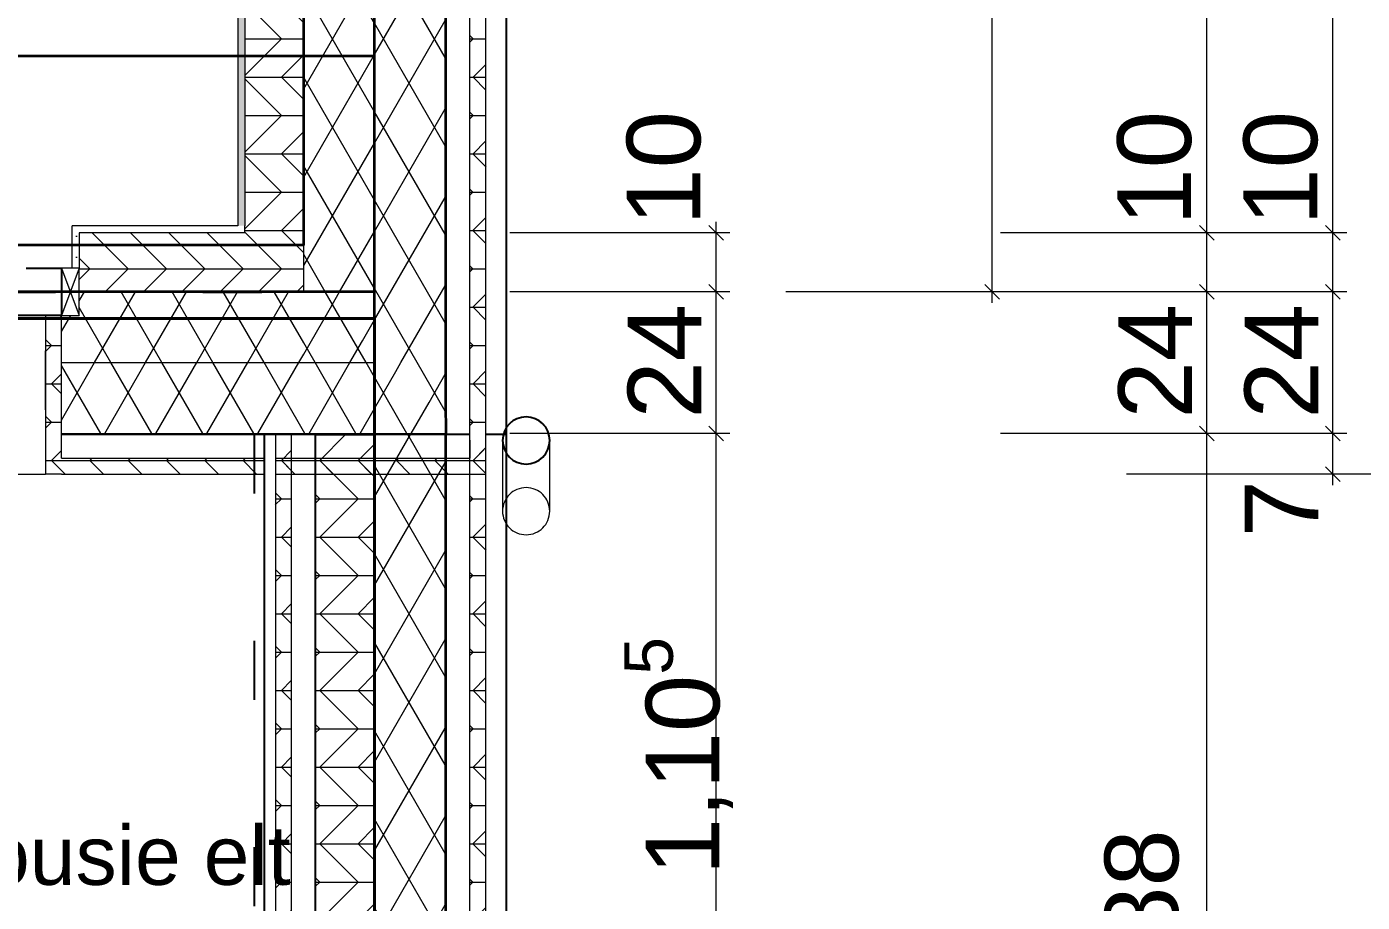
# Model space of a CAD drawing. Extents: x 0 to 42, y 0 to 29.7.
# Drawn here: x 25.57 to 27.835, y 7.438 to 8.923 of the extents above; entities that cross this region are included whole.
import ezdxf
from ezdxf.xclip import XClip

# ---------------------------------------------------------------- set-up
doc = ezdxf.new("R2010")
doc.units = 0
doc.header["$MEASUREMENT"] = 0
doc.header["$XCLIPFRAME"] = 0
for name, pattern in [('Achse', [115, 0, -40, 75, 0]), ('Punktlinie_ eng', [0.0125, 0, -0.0125]), ('Strichlinie_ eng', [0.115, 0.075, -0.04]), ('Wipeout_Contour', [50, 0, -50])]:
    doc.linetypes.add(name, pattern=pattern)
for name, color, linetype in [('331 - Tragende Außenwände.Statisch erforderlich', 7, 'Continuous'), ('339 - Rohbau_ sonstiges.Attika massiv_ Lichtschächte', 7, 'Continuous'), ('351 - Deckenkonstruktionen.Decken', 7, 'Continuous'), ('352 - Deckenbeläge.Fußbodenaufbauten', 7, 'Continuous'), ('361 - Dachkonstruktionen.Unterdach', 7, 'Continuous'), ('363 - Dachbeläge.Oberdach_ Balkonbeläge_ Beläge Dachterrasse_ Gründach', 7, 'Continuous'), ('369 - Dächer_ sonstiges.Laufbohlen_ Geländer_ Gitter_ Oberlichter_ Fallrohre_ Regenrinnen_ Dachfenster', 7, 'Continuous'), ('5_00 - WP Ausbau - Bemaßung', 7, 'Continuous')]:
    doc.layers.add(name, color=color, linetype=linetype)
doc.styles.add('ERSTELLTER_STIL_1', font='arial.ttf')
pattern_1 = [(60, (26.131676, 15.72738), (-0.0649519, 0.0375), []), (120, (26.131676, 15.72738), (0.0649519, 0.0375), [])]
pattern_2 = [(45, (26.131676, 15.72738), (-0.01767767, 0.01767767), [0, -0.025])]
pattern_3 = [(0, (26.131676, 15.72738), (0, 0.065), []), (45, (26.13168, 15.72738), (-0.13, 0.13), [0.091924, -0.091924]), (45, (26.19668, 15.72738), (-0.13, 0.13), [0.091924, -0.091924]), (45, (26.26168, 15.72738), (-0.13, 0.13), [0.091924, -0.091924]), (45, (26.32668, 15.72738), (-0.13, 0.13), [0.091924, -0.091924]), (315, (26.13168, 15.72738), (0.13, 0.13), [0.091924, -0.091924]), (315, (26.19668, 15.72738), (0.13, 0.13), [0.091924, -0.091924]), (315, (26.26168, 15.72738), (0.13, 0.13), [0.091924, -0.091924]), (315, (26.32668, 15.72738), (0.13, 0.13), [0.091924, -0.091924])]

# ---------------------------------------------------------------- blocks, each defined once
blk = doc.blocks.new('Zeichnung_1_1', base_point=(26.1317, 15.7274))
at = {"layer": '331 - Tragende Außenwände.Statisch erforderlich', "linetype": 'Continuous', "lineweight": 18, "true_color": 0x05000d}
h = blk.add_hatch(dxfattribs=at)
h.set_pattern_fill('Dämmung__weich_0001', color=178, style=0, pattern_type=2)
h.set_pattern_definition(pattern_1)
h.paths.add_polyline_path([(26.0797, 11.3046), (26.0397, 11.3046), (26.0397, 8.4821), (26.049, 8.4735), (26.1597, 8.4735), (26.1597, 11.3346), (26.0797, 11.3346)])
h = blk.add_hatch(dxfattribs=at)
h.set_pattern_fill('Dämmung__weich_0001', color=178, style=0, pattern_type=2)
h.set_pattern_definition(pattern_1)
h.paths.add_polyline_path([(26.1597, 8.3714), (26.1791, 8.3535), (26.2797, 8.3535), (26.2797, 11.3346), (26.1597, 11.3346)])
at = {"layer": '331 - Tragende Außenwände.Statisch erforderlich', "linetype": 'Continuous', "lineweight": 18, "true_color": 0x0099e6}
for points in [[(26.2817, 11.3346), (26.2797, 11.3346), (26.2797, 8.2606), (26.2817, 8.2588)], [(26.2817, 8.2588), (26.2797, 8.2606), (26.2797, 8.2335), (26.2817, 8.2335)], [(26.2797, 8.2335), (25.6287, 8.2335), (25.6287, 8.2315), (26.2797, 8.2315)], [(26.2817, 8.2335), (26.2797, 8.2335), (26.2797, 8.2315), (26.2817, 8.2315)]]:
    blk.add_hatch(color=142, dxfattribs=at).paths.add_polyline_path(points)
at = {"layer": '331 - Tragende Außenwände.Statisch erforderlich', "linetype": 'Continuous', "lineweight": 18, "true_color": 0x9f9f9f}
h = blk.add_hatch(dxfattribs=at)
h.set_pattern_fill('Gips_0001', color=253, style=0, pattern_type=2)
h.set_pattern_definition(pattern_2)
h.paths.add_polyline_path([(25.9277, 8.5855), (25.9397, 8.5855), (25.9397, 11.3046), (25.9277, 11.3046)])
at = {"layer": '331 - Tragende Außenwände.Statisch erforderlich', "linetype": 'Continuous', "lineweight": 18, "true_color": 0x05000d}
h = blk.add_hatch(dxfattribs=at)
h.set_pattern_fill('Holz__Sperrholz_2__0001', color=178, style=0, pattern_type=2)
h.set_pattern_definition(pattern_3)
h.paths.add_polyline_path([(25.9397, 11.3046), (25.9397, 8.5744), (25.9407, 8.5735), (26.0397, 8.5735), (26.0397, 11.3046), (25.9997, 11.3046)])
at = {"layer": '331 - Tragende Außenwände.Statisch erforderlich', "linetype": 'Continuous', "lineweight": 18, "true_color": 0x9f9f9f}
h = blk.add_hatch(dxfattribs=at)
h.set_pattern_fill('Gips_0001', color=253, style=0, pattern_type=2)
h.set_pattern_definition(pattern_2)
h.paths.add_polyline_path([(25.6467, 8.5855), (25.6467, 8.5135), (25.6587, 8.5135), (25.6587, 8.5735), (25.6587, 8.5855)])
h = blk.add_hatch(dxfattribs=at)
h.set_pattern_fill('Gips_0001', color=253, style=0, pattern_type=2)
h.set_pattern_definition(pattern_2)
h.paths.add_polyline_path([(25.6587, 8.5855), (25.6587, 8.5735), (25.9277, 8.5735), (25.9277, 8.5855)])
at = {"layer": '331 - Tragende Außenwände.Statisch erforderlich', "linetype": 'Continuous', "lineweight": 18, "true_color": 0x05000d}
h = blk.add_hatch(dxfattribs=at)
h.set_pattern_fill('Holz__Sperrholz_2__0001', color=178, style=0, pattern_type=2)
h.set_pattern_definition(pattern_3)
h.paths.add_polyline_path([(25.6587, 8.5135), (25.6587, 8.4735), (25.9397, 8.4735), (25.9397, 8.5735), (25.6587, 8.5735)])
at = {"layer": '331 - Tragende Außenwände.Statisch erforderlich', "linetype": 'Continuous', "lineweight": 18, "true_color": 0x9f9f9f}
h = blk.add_hatch(dxfattribs=at)
h.set_pattern_fill('Gips_0001', color=253, style=0, pattern_type=2)
h.set_pattern_definition(pattern_2)
h.paths.add_polyline_path([(25.9277, 8.5855), (25.9397, 8.5744), (25.9397, 8.5855)])
h = blk.add_hatch(dxfattribs=at)
h.set_pattern_fill('Gips_0001', color=253, style=0, pattern_type=2)
h.set_pattern_definition(pattern_2)
h.paths.add_polyline_path([(25.9277, 8.5735), (25.9397, 8.5735), (25.9397, 8.5744), (25.9277, 8.5855)])
at = {"layer": '331 - Tragende Außenwände.Statisch erforderlich', "linetype": 'Continuous', "lineweight": 18, "true_color": 0x05000d}
h = blk.add_hatch(dxfattribs=at)
h.set_pattern_fill('Holz__Sperrholz_2__0001', color=178, style=0, pattern_type=2)
h.set_pattern_definition(pattern_3)
h.paths.add_polyline_path([(25.9397, 8.5735), (25.9407, 8.5735), (25.9397, 8.5744)])
h = blk.add_hatch(dxfattribs=at)
h.set_pattern_fill('Holz__Sperrholz_2__0001', color=178, style=0, pattern_type=2)
h.set_pattern_definition(pattern_3)
h.paths.add_polyline_path([(26.0397, 8.4821), (25.9407, 8.5735), (25.9397, 8.5735), (25.9397, 8.4735), (26.0397, 8.4735)])
h = blk.add_hatch(dxfattribs=at)
h.set_pattern_fill('Holz__Sperrholz_2__0001', color=178, style=0, pattern_type=2)
h.set_pattern_definition(pattern_3)
h.paths.add_polyline_path([(25.9407, 8.5735), (26.0397, 8.4821), (26.0397, 8.5735)])
h = blk.add_hatch(dxfattribs=at)
h.set_pattern_fill('Dämmung__weich_0001', color=178, style=0, pattern_type=2)
h.set_pattern_definition(pattern_1)
h.paths.add_polyline_path([(25.6587, 8.4335), (25.6287, 8.4335), (25.6287, 8.3535), (26.0397, 8.3535), (26.0397, 8.4735), (25.6587, 8.4735)])
h = blk.add_hatch(dxfattribs=at)
h.set_pattern_fill('Dämmung__weich_0001', color=178, style=0, pattern_type=2)
h.set_pattern_definition(pattern_1)
h.paths.add_polyline_path([(26.0397, 8.4735), (26.049, 8.4735), (26.0397, 8.4821)])
h = blk.add_hatch(dxfattribs=at)
h.set_pattern_fill('Dämmung__weich_0001', color=178, style=0, pattern_type=2)
h.set_pattern_definition(pattern_1)
h.paths.add_polyline_path([(26.1597, 8.3714), (26.049, 8.4735), (26.0397, 8.4735), (26.0397, 8.3535), (26.1597, 8.3535)])
h = blk.add_hatch(dxfattribs=at)
h.set_pattern_fill('Dämmung__weich_0001', color=178, style=0, pattern_type=2)
h.set_pattern_definition(pattern_1)
h.paths.add_polyline_path([(26.049, 8.4735), (26.1597, 8.3714), (26.1597, 8.4735)])
at = {"layer": '331 - Tragende Außenwände.Statisch erforderlich', "linetype": 'Continuous', "lineweight": 18, "true_color": 0x7e5900}
h = blk.add_hatch(dxfattribs=at)
h.set_pattern_fill('Holz__Sperrholz_2__0001', color=46, style=0, pattern_type=2)
h.set_pattern_definition(pattern_3)
h.paths.add_polyline_path([(25.6287, 8.1645), (25.6287, 8.1915), (25.6287, 8.4335), (25.6017, 8.4335), (25.6017, 8.1645)])
at = {"layer": '331 - Tragende Außenwände.Statisch erforderlich', "linetype": 'Continuous', "lineweight": 18, "true_color": 0x05000d}
h = blk.add_hatch(dxfattribs=at)
h.set_pattern_fill('Dämmung__weich_0001', color=178, style=0, pattern_type=2)
h.set_pattern_definition(pattern_1)
h.paths.add_polyline_path([(26.1597, 8.3535), (26.1791, 8.3535), (26.1597, 8.3714)])
h = blk.add_hatch(dxfattribs=at)
h.set_pattern_fill('Dämmung__weich_0001', color=178, style=0, pattern_type=2)
h.set_pattern_definition(pattern_1)
h.paths.add_polyline_path([(26.1597, 8.3535), (25.6287, 8.3535), (25.6287, 8.2335), (26.1597, 8.2335)])
h = blk.add_hatch(dxfattribs=at)
h.set_pattern_fill('Dämmung__weich_0001', color=178, style=0, pattern_type=2)
h.set_pattern_definition(pattern_1)
h.paths.add_polyline_path([(26.2797, 8.2606), (26.1791, 8.3535), (26.1597, 8.3535), (26.1597, 8.2335), (26.2797, 8.2335)])
h = blk.add_hatch(dxfattribs=at)
h.set_pattern_fill('Dämmung__weich_0001', color=178, style=0, pattern_type=2)
h.set_pattern_definition(pattern_1)
h.paths.add_polyline_path([(26.1791, 8.3535), (26.2797, 8.2606), (26.2797, 8.3535)])
at = {"layer": '331 - Tragende Außenwände.Statisch erforderlich', "linetype": 'Continuous', "lineweight": 18, "true_color": 0x7e5900}
h = blk.add_hatch(dxfattribs=at)
h.set_pattern_fill('Holz__Sperrholz_2__0001', color=46, style=0, pattern_type=2)
h.set_pattern_definition(pattern_3)
h.paths.add_polyline_path([(25.6287, 8.1915), (25.6287, 8.1645), (26.3217, 8.1645), (26.3217, 8.1915)])
h = blk.add_hatch(dxfattribs=at)
h.set_pattern_fill('Holz__Sperrholz_2__0001', color=46, style=0, pattern_type=2)
h.set_pattern_definition(pattern_3)
h.paths.add_polyline_path([(26.3487, 8.1915), (26.3217, 8.1915), (26.3217, 8.1645), (26.3487, 8.1645)])
at = {"layer": '339 - Rohbau_ sonstiges.Attika massiv_ Lichtschächte', "linetype": 'Continuous', "lineweight": 18, "true_color": 0xa80000}
blk.add_hatch(color=14, dxfattribs=at).paths.add_polyline_path([(26.0585, 8.2315), (26.0585, 7.1947), (26.0597, 7.1947), (26.0597, 8.2315)])
at = {"layer": '339 - Rohbau_ sonstiges.Attika massiv_ Lichtschächte', "linetype": 'Continuous', "lineweight": 18, "true_color": 0x05000d}
h = blk.add_hatch(dxfattribs=at)
h.set_pattern_fill('Holz__Sperrholz_2__0001', color=178, style=0, pattern_type=2)
h.set_pattern_definition(pattern_3)
h.paths.add_polyline_path([(26.1597, 7.1947), (26.1597, 8.2315), (26.0597, 8.2315), (26.0597, 7.1947)])
h = blk.add_hatch(dxfattribs=at)
h.set_pattern_fill('Dämmung__weich_0001', color=178, style=0, pattern_type=2)
h.set_pattern_definition(pattern_1)
h.paths.add_polyline_path([(26.2797, 7.1947), (26.2797, 8.2315), (26.1597, 8.2315), (26.1597, 7.1947)])
at = {"layer": '339 - Rohbau_ sonstiges.Attika massiv_ Lichtschächte', "linetype": 'Continuous', "lineweight": 18, "true_color": 0x0099e6}
blk.add_hatch(color=142, dxfattribs=at).paths.add_polyline_path([(26.2817, 7.1947), (26.2817, 8.2315), (26.2797, 8.2315), (26.2797, 7.1947)])
at = {"layer": '331 - Tragende Außenwände.Statisch erforderlich', "color": 178, "linetype": 'Continuous', "lineweight": 18, "ltscale": 20, "true_color": 0x05000d}
for p, q in [((26.1597, 8.4735), (26.1597, 11.3346)), ((26.2797, 8.3535), (26.2797, 11.3346)), ((26.2817, 8.2588), (26.2817, 11.3346)), ((26.3217, 8.2315), (26.3217, 11.3346)), ((25.9397, 11.3046), (25.9397, 8.5855)), ((26.0397, 8.5735), (26.0397, 11.3046)), ((25.6467, 8.5135), (25.6467, 8.5855)), ((25.6587, 8.5855), (25.6467, 8.5855)), ((25.6587, 8.5855), (25.6467, 8.5855)), ((25.6467, 8.5135), (25.6467, 8.5855)), ((25.9397, 8.5735), (25.6587, 8.5735)), ((25.6587, 8.5735), (25.6587, 8.5135)), ((25.9397, 8.5744), (25.9397, 8.5855)), ((25.9397, 8.5744), (25.9397, 8.5855)), ((25.9397, 8.5735), (25.9397, 8.5744)), ((25.9397, 8.5735), (25.9397, 8.5744)), ((26.0397, 8.4821), (26.0397, 8.5735)), ((26.0397, 8.4821), (26.0397, 8.5735)), ((25.6287, 8.5135), (25.6587, 8.4335)), ((25.6587, 8.5135), (25.6287, 8.4335)), ((25.6587, 8.4735), (25.9397, 8.4735)), ((25.9397, 8.4735), (26.0397, 8.4735)), ((26.0397, 8.4735), (26.0397, 8.4821)), ((26.0397, 8.4735), (26.0397, 8.4821)), ((26.1597, 8.3714), (26.1597, 8.4735)), ((25.6017, 8.4335), (25.6017, 8.1645)), ((25.6017, 8.4335), (25.6017, 8.1645)), ((25.6287, 8.1915), (25.6287, 8.4335)), ((26.1597, 8.3714), (26.1597, 8.3535)), ((26.1597, 8.3714), (26.1597, 8.3535)), ((25.6287, 8.3535), (26.0397, 8.3535)), ((26.0397, 8.3535), (26.1597, 8.3535)), ((26.2797, 8.2606), (26.2797, 8.3535)), ((26.2797, 8.2606), (26.2797, 8.3535)), ((26.2797, 8.2606), (26.2797, 8.2335)), ((26.2797, 8.2606), (26.2797, 8.2335)), ((26.2817, 8.2588), (26.2817, 8.2335)), ((25.6287, 8.2335), (26.1597, 8.2335)), ((25.6287, 8.2315), (26.2797, 8.2315)), ((26.1597, 8.2335), (26.2797, 8.2335)), ((26.2797, 8.2315), (26.2817, 8.2315)), ((26.2817, 8.2335), (26.2817, 8.2315)), ((26.2817, 8.2335), (26.2817, 8.2315)), ((26.3217, 8.2219), (26.3217, 8.2315)), ((26.3217, 8.2219), (26.3217, 8.2315)), ((26.3217, 8.2219), (26.3217, 8.1915)), ((26.3217, 8.2219), (26.3217, 8.1915)), ((25.6287, 8.1915), (26.2817, 8.1915)), ((26.2817, 8.1915), (26.3217, 8.1915)), ((26.3487, 8.1915), (26.3487, 8.1645)), ((24.5807, 8.1645), (25.6017, 8.1645)), ((25.6287, 8.1645), (25.6017, 8.1645)), ((25.6287, 8.1645), (25.6017, 8.1645))]:
    blk.add_line(p, q, dxfattribs=at)
at = {"layer": '331 - Tragende Außenwände.Statisch erforderlich', "color": 178, "linetype": 'Continuous', "lineweight": 25, "ltscale": 20, "true_color": 0x05000d}
for p, q in [((25.5687, 8.5135), (25.6287, 8.5135)), ((25.6287, 8.5135), (25.6287, 8.4335)), ((25.6287, 8.4335), (25.5487, 8.4335))]:
    blk.add_line(p, q, dxfattribs=at)
at = {"layer": '331 - Tragende Außenwände.Statisch erforderlich', "color": 178, "linetype": 'Achse', "lineweight": 18, "ltscale": 20, "true_color": 0x05000d}
for p, q in [((25.6017, 8.2735), (25.6017, 8.4335)), ((24.5807, 8.2735), (25.6017, 8.2735))]:
    blk.add_line(p, q, dxfattribs=at)
at = {"layer": '331 - Tragende Außenwände.Statisch erforderlich', "color": 178, "linetype": 'Continuous', "lineweight": 18, "ltscale": 20, "true_color": 0x05000d, "flags": 128}
for points in [[(25.9277, 11.3046), (25.9277, 8.5855)], [(25.9277, 8.5855), (25.6587, 8.5855)], [(25.6287, 8.1645), (26.3487, 8.1645)]]:
    blk.add_lwpolyline(points, dxfattribs=at)
blk.add_lwpolyline([(25.6287, 8.4335), (25.6587, 8.4335), (25.6587, 8.5135), (25.6287, 8.5135)], close=True, dxfattribs=at)
at = {"layer": '339 - Rohbau_ sonstiges.Attika massiv_ Lichtschächte', "color": 178, "linetype": 'Punktlinie_ eng', "lineweight": 25, "ltscale": 20, "true_color": 0x05000d}
blk.add_line((25.9556, 8.2315), (25.9556, 7.1947), dxfattribs=at)
at = {"layer": '339 - Rohbau_ sonstiges.Attika massiv_ Lichtschächte', "color": 178, "linetype": 'Continuous', "lineweight": 18, "ltscale": 20, "true_color": 0x05000d}
for p, q in [((26.0185, 8.2315), (26.0185, 7.1947)), ((26.0585, 8.2315), (26.0585, 7.1947)), ((26.1597, 7.1947), (26.1597, 8.2315)), ((26.2797, 7.1947), (26.2797, 8.2315)), ((26.2817, 7.1947), (26.2817, 8.2315)), ((26.3217, 7.1947), (26.3217, 8.2315))]:
    blk.add_line(p, q, dxfattribs=at)
at = {"layer": '339 - Rohbau_ sonstiges.Attika massiv_ Lichtschächte', "color": 14, "linetype": 'Continuous', "lineweight": 18, "ltscale": 20, "true_color": 0xa80000}
blk.add_line((26.0597, 8.2315), (26.0597, 7.1947), dxfattribs=at)
at = {"layer": '339 - Rohbau_ sonstiges.Attika massiv_ Lichtschächte', "color": 178, "linetype": 'Punktlinie_ eng', "lineweight": 25, "ltscale": 20, "true_color": 0x05000d, "flags": 128}
blk.add_lwpolyline([(25.9556, 8.2315), (25.9556, 7.1947)], dxfattribs=at)
at = {"layer": '339 - Rohbau_ sonstiges.Attika massiv_ Lichtschächte', "color": 178, "linetype": 'Continuous', "lineweight": 25, "ltscale": 20, "true_color": 0x05000d, "flags": 128}
for points in [[(26.0585, 8.2315), (26.0185, 8.2315)], [(26.2797, 8.2315), (26.1597, 8.2315)], [(26.2817, 8.2315), (26.2797, 8.2315)], [(26.3217, 8.2315), (26.2817, 8.2315)]]:
    blk.add_lwpolyline(points, dxfattribs=at)
at = {"layer": '339 - Rohbau_ sonstiges.Attika massiv_ Lichtschächte', "color": 178, "linetype": 'Continuous', "lineweight": 35, "ltscale": 20, "true_color": 0x05000d, "flags": 128}
for points in [[(26.0597, 8.2315), (26.0585, 8.2315)], [(26.1597, 8.2315), (26.0597, 8.2315)]]:
    blk.add_lwpolyline(points, dxfattribs=at)
at = {"layer": '351 - Deckenkonstruktionen.Decken', "color": 178, "linetype": 'Continuous', "lineweight": 35, "ltscale": 20, "true_color": 0x05000d, "flags": 128}
blk.add_lwpolyline([(18.8187, 15.7634), (18.8187, 8.4285), (26.1597, 8.4285), (26.1597, 15.7634), (24.2441, 15.7634), (20.9388, 15.7634), (20.0288, 15.7634)], close=True, dxfattribs=at)
at = {"layer": '351 - Deckenkonstruktionen.Decken', "color": 178, "linetype": 'Punktlinie_ eng', "lineweight": 35, "ltscale": 20, "true_color": 0x05000d, "flags": 128}
blk.add_lwpolyline([(18.8687, 8.4735), (26.0397, 8.4735), (26.0397, 15.6354), (23.5087, 15.6354), (19.9541, 15.6354), (18.8687, 15.6354)], close=True, dxfattribs=at)
at = {"layer": '352 - Deckenbeläge.Fußbodenaufbauten', "color": 178, "linetype": 'Continuous', "lineweight": 35, "ltscale": 20, "true_color": 0x05000d, "flags": 128}
blk.add_lwpolyline([(18.9812, 8.5535), (26.0397, 8.5535), (26.0397, 12.9697), (18.9812, 12.9697)], close=True, dxfattribs=at)
at = {"layer": '361 - Dachkonstruktionen.Unterdach', "color": 178, "linetype": 'Continuous', "lineweight": 35, "ltscale": 20, "true_color": 0x05000d, "flags": 128}
blk.add_lwpolyline([(26.1597, 8.8735), (18.8187, 8.8735), (18.8187, 6.3535), (26.1597, 6.3535)], close=True, dxfattribs=at)
at = {"layer": '363 - Dachbeläge.Oberdach_ Balkonbeläge_ Beläge Dachterrasse_ Gründach', "color": 178, "linetype": 'Continuous', "lineweight": 35, "ltscale": 20, "true_color": 0x05000d, "flags": 128}
for points in [[(11.4778, 6.4735), (26.1597, 6.4735), (26.1597, 8.4735), (11.4778, 8.4735)], [(11.4778, 6.4735), (26.1597, 6.4735), (26.1597, 8.4285), (11.4778, 8.4285)]]:
    blk.add_lwpolyline(points, close=True, dxfattribs=at)
for points in [[(11.4778, 8.4285), (26.1597, 8.4285)], [(26.1597, 8.4285), (26.1597, 6.4735)]]:
    blk.add_lwpolyline(points, dxfattribs=at)
at = {"layer": '369 - Dächer_ sonstiges.Laufbohlen_ Geländer_ Gitter_ Oberlichter_ Fallrohre_ Regenrinnen_ Dachfenster', "color": 178, "linetype": 'Strichlinie_ eng', "lineweight": 18, "ltscale": 20, "true_color": 0x05000d}
blk.add_line((26.4569, 8.1015), (26.4569, 8.2215), dxfattribs=at)
at = {"layer": '5_00 - WP Ausbau - Bemaßung', "color": 178, "linetype": 'Continuous', "lineweight": 18, "ltscale": 20, "true_color": 0x05000d}
for p, q in [((27.7856, 8.5735), (27.7856, 15.5354)), ((27.5715, 8.5735), (27.5715, 11.4322)), ((27.2074, 8.4735), (27.2074, 11.3046)), ((26.7392, 8.5735), (26.7392, 8.5922)), ((26.7517, 8.561), (26.7267, 8.586)), ((26.7392, 8.4735), (26.7392, 8.5735)), ((27.595, 8.5735), (27.2215, 8.5735)), ((27.8091, 8.5735), (27.4356, 8.5735)), ((27.559, 8.586), (27.584, 8.561)), ((27.5715, 8.4735), (27.5715, 8.5735)), ((27.7731, 8.586), (27.7981, 8.561)), ((27.7856, 8.4735), (27.7856, 8.5735)), ((26.7267, 8.486), (26.7517, 8.461)), ((26.7392, 8.2335), (26.7392, 8.4735)), ((27.2308, 8.4735), (26.8574, 8.4735)), ((27.1949, 8.486), (27.2199, 8.461)), ((27.2074, 8.4547), (27.2074, 8.4735)), ((27.595, 8.4735), (27.2215, 8.4735)), ((27.8091, 8.4735), (27.4356, 8.4735)), ((27.559, 8.486), (27.584, 8.461)), ((27.5715, 8.2335), (27.5715, 8.4735)), ((27.7731, 8.486), (27.7981, 8.461)), ((27.7856, 8.2335), (27.7856, 8.4735)), ((26.7267, 8.246), (26.7517, 8.221)), ((26.7392, 7.1301), (26.7392, 8.2335)), ((27.595, 8.2335), (27.2215, 8.2335)), ((27.8091, 8.2335), (27.4356, 8.2335)), ((27.559, 8.246), (27.584, 8.221)), ((27.5715, 6.3535), (27.5715, 8.2335)), ((27.7731, 8.246), (27.7981, 8.221)), ((27.7856, 8.1645), (27.7856, 8.2335)), ((27.8091, 8.1645), (27.4356, 8.1645)), ((28.0602, 8.1645), (27.6867, 8.1645)), ((27.7731, 8.177), (27.7981, 8.152)), ((27.7856, 8.1457), (27.7856, 8.1645))]:
    blk.add_line(p, q, dxfattribs=at)
at = {"layer": '5_00 - WP Ausbau - Bemaßung', "color": 178, "linetype": 'Continuous', "lineweight": 18, "true_color": 0x05000d, "char_height": 0.125, "attachment_point": 7, "rotation": 90, "style": 'ERSTELLTER_STIL_1'}
for s, insert, width in [('\\A1;{\\pql;\\fArial|b0|i0|c0|p38;10}', (26.7142, 8.586), 0.189715), ('\\A1;{\\pql;\\fArial|b0|i0|c0|p38;10}', (27.5465, 8.586), 0.189715), ('\\A1;{\\pql;\\fArial|b0|i0|c0|p38;10}', (27.7606, 8.586), 0.189715), ('\\A1;{\\pql;\\fArial|b0|i0|c0|p38;24}', (26.7142, 8.2586), 0.189715), ('\\A1;{\\pql;\\fArial|b0|i0|c0|p38;24}', (27.5465, 8.2586), 0.189715), ('\\A1;{\\pql;\\fArial|b0|i0|c0|p38;24}', (27.7606, 8.2586), 0.189715), ('\\A1;{\\pql;\\fArial|b0|i0|c0|p38;7}', (27.7606, 8.0571), 0.094857), ('\\A1;{\\pql;\\fArial|b0|i0|c0|p38;1,88}', (27.5465, 7.2221), 0.332572)]:
    blk.add_mtext(s, dxfattribs=dict(at, insert=insert, width=width))
at = {"layer": '5_00 - WP Ausbau - Bemaßung', "color": 178, "linetype": 'Continuous', "lineweight": 18, "true_color": 0x05000d, "insert": (26.7813, 7.4842), "char_height": 0.125, "attachment_point": 7, "rotation": 90, "style": 'ERSTELLTER_STIL_1'}
blk.add_mtext('\\A1;{\\pql;\\fArial|b0|i0|c0|p38;1,10\\fArial|b0|i0|c0|p38;\\A1{\\H.66x;\\S5^  ;}}', dxfattribs=at)
at = {"color": 254, "linetype": 'Wipeout_Contour', "lineweight": 0, "ltscale": 111.201588}
blk.add_wipeout([(26.3546, 8.1915), (26.3487, 8.1915), (26.3487, 8.1645), (26.3838, 8.1645)], dxfattribs=at).dxf.layer = '331 - Tragende Außenwände.Statisch erforderlich'
at = {"color": 254, "linetype": 'Wipeout_Contour', "lineweight": 0, "ltscale": 108.4372}
blk.add_wipeout([(25.9726, 8.2315), (25.9726, 7.1947), (25.9915, 7.1947), (25.9915, 8.2315)], dxfattribs=at).dxf.layer = '339 - Rohbau_ sonstiges.Attika massiv_ Lichtschächte'
at = {"layer": '331 - Tragende Außenwände.Statisch erforderlich', "linetype": 'Continuous', "lineweight": 18, "true_color": 0x7e5900}
h = blk.add_hatch(dxfattribs=at)
h.set_pattern_fill('Holz__Sperrholz_2__0001', color=46, style=0, pattern_type=2)
h.set_pattern_definition(pattern_3)
h.paths.add_polyline_path([(26.3487, 8.1969), (26.3217, 8.2219), (26.3217, 8.1915), (26.3487, 8.1915)])
at = {"layer": '339 - Rohbau_ sonstiges.Attika massiv_ Lichtschächte', "linetype": 'Continuous', "lineweight": 18, "true_color": 0x7e5900}
h = blk.add_hatch(dxfattribs=at)
h.set_pattern_fill('Holz__Sperrholz_2__0001', color=46, style=0, pattern_type=2)
h.set_pattern_definition(pattern_3)
h.paths.add_polyline_path([(25.9915, 8.2315), (25.9915, 7.1947), (26.0185, 7.1947), (26.0185, 8.2315)])
at = {"layer": '339 - Rohbau_ sonstiges.Attika massiv_ Lichtschächte', "color": 178, "linetype": 'Continuous', "lineweight": 25, "ltscale": 20, "true_color": 0x05000d}
blk.add_line((25.9726, 8.2315), (25.9726, 7.1947), dxfattribs=at)
at = {"layer": '339 - Rohbau_ sonstiges.Attika massiv_ Lichtschächte', "color": 178, "linetype": 'Continuous', "lineweight": 18, "ltscale": 20, "true_color": 0x05000d}
blk.add_line((25.9915, 8.2315), (25.9915, 7.1947), dxfattribs=at)
at = {"layer": '339 - Rohbau_ sonstiges.Attika massiv_ Lichtschächte', "color": 178, "linetype": 'Punktlinie_ eng', "lineweight": 25, "ltscale": 20, "true_color": 0x05000d, "flags": 128}
blk.add_lwpolyline([(25.9726, 8.2315), (25.9556, 8.2315)], dxfattribs=at)
at = {"layer": '339 - Rohbau_ sonstiges.Attika massiv_ Lichtschächte', "color": 178, "linetype": 'Continuous', "lineweight": 25, "ltscale": 20, "true_color": 0x05000d, "flags": 128}
blk.add_lwpolyline([(25.9915, 8.2315), (25.9726, 8.2315)], dxfattribs=at)
at = {"layer": '331 - Tragende Außenwände.Statisch erforderlich', "color": 178, "linetype": 'Continuous', "lineweight": 18, "true_color": 0x05000d, "insert": (24.3945, 8.0343), "char_height": 0.1, "attachment_point": 1, "line_spacing_factor": 0.932867, "style": 'ERSTELLTER_STIL_1'}
blk.add_mtext('\\A1;{\\pql;\\fArial|b0|i0|c0|p38;AF_H2.00.003\\P\\pql;\\fArial|b0|i0|c0|p38;B/H: \\fArial|b0|i0|c0|p38;1,135\\fArial|b0|i0|c0|p38;/\\fArial|b0|i0|c0|p38;2,500\\fArial|b0|i0|c0|p38; \\P\\pql;\\fArial|b0|i0|c0|p38;BRH\\fArial|b0|i0|c0|p38; (RFB)\\fArial|b0|i0|c0|p38;: \\fArial|b0|i0|c0|p38;0,000\\P\\pql;\\fArial|b0|i0|c0|p38;Sonnenschutz:\\fArial|b0|i0|c0|p38;Jalousie elt}', dxfattribs=at)
at = {"color": 254, "linetype": 'Wipeout_Contour', "lineweight": 0, "ltscale": 83.124967}
blk.add_wipeout([(26.3487, 8.1915), (26.3546, 8.1915), (26.3487, 8.1969)], dxfattribs=at).dxf.layer = '331 - Tragende Außenwände.Statisch erforderlich'
at = {"color": 254, "linetype": 'Wipeout_Contour', "lineweight": 0, "ltscale": 116.737841}
blk.add_wipeout([(26.3838, 8.1645), (26.3838, 15.9444), (26.3487, 15.9119), (26.3487, 8.1969)], dxfattribs=at).dxf.layer = '331 - Tragende Außenwände.Statisch erforderlich'
at = {"layer": '331 - Tragende Außenwände.Statisch erforderlich', "linetype": 'Continuous', "lineweight": 18, "true_color": 0x7e5900}
h = blk.add_hatch(dxfattribs=at)
h.set_pattern_fill('Holz__Sperrholz_2__0001', color=46, style=0, pattern_type=2)
h.set_pattern_definition(pattern_3)
h.paths.add_polyline_path([(26.3217, 8.2219), (26.3487, 8.1969), (26.3487, 11.3346), (26.3217, 11.3346)])
at = {"layer": '331 - Tragende Außenwände.Statisch erforderlich', "color": 178, "linetype": 'Continuous', "lineweight": 18, "ltscale": 20, "true_color": 0x05000d}
for p, q in [((26.3487, 8.1969), (26.3487, 11.3346)), ((26.3487, 8.1969), (26.3487, 8.1915)), ((26.3487, 8.1915), (26.3487, 8.1645))]:
    blk.add_line(p, q, dxfattribs=at)
at = {"layer": '331 - Tragende Außenwände.Statisch erforderlich', "color": 178, "linetype": 'Continuous', "lineweight": 25, "ltscale": 20, "true_color": 0x05000d, "flags": 128}
for points in [[(26.3838, 8.1645), (26.3838, 15.9444)], [(26.3838, 8.1645), (26.3487, 8.1645)]]:
    blk.add_lwpolyline(points, dxfattribs=at)
at = {"layer": '5_00 - WP Ausbau - Bemaßung', "color": 178, "linetype": 'Continuous', "lineweight": 18, "ltscale": 20, "true_color": 0x05000d}
for p, q in [((26.7627, 8.5735), (26.3892, 8.5735)), ((26.7627, 8.4735), (26.3892, 8.4735))]:
    blk.add_line(p, q, dxfattribs=at)
at = {"color": 254, "linetype": 'Wipeout_Contour', "lineweight": 0, "ltscale": 109.910854}
blk.add_wipeout([(26.3838, 7.1947), (26.3838, 8.2315), (26.3487, 8.2315), (26.3487, 7.1947)], dxfattribs=at).dxf.layer = '339 - Rohbau_ sonstiges.Attika massiv_ Lichtschächte'
at = {"layer": '339 - Rohbau_ sonstiges.Attika massiv_ Lichtschächte', "linetype": 'Continuous', "lineweight": 18, "true_color": 0x7e5900}
h = blk.add_hatch(dxfattribs=at)
h.set_pattern_fill('Holz__Sperrholz_2__0001', color=46, style=0, pattern_type=2)
h.set_pattern_definition(pattern_3)
h.paths.add_polyline_path([(26.3487, 7.1947), (26.3487, 8.2315), (26.3217, 8.2315), (26.3217, 7.1947)])
at = {"layer": '339 - Rohbau_ sonstiges.Attika massiv_ Lichtschächte', "color": 178, "linetype": 'Continuous', "lineweight": 18, "ltscale": 20, "true_color": 0x05000d}
blk.add_line((26.3487, 7.1947), (26.3487, 8.2315), dxfattribs=at)
at = {"layer": '339 - Rohbau_ sonstiges.Attika massiv_ Lichtschächte', "color": 178, "linetype": 'Continuous', "lineweight": 25, "ltscale": 20, "true_color": 0x05000d, "flags": 128}
for points in [[(26.3838, 8.2315), (26.3487, 8.2315)], [(26.3838, 7.1947), (26.3838, 8.2315)]]:
    blk.add_lwpolyline(points, dxfattribs=at)
at = {"layer": '369 - Dächer_ sonstiges.Laufbohlen_ Geländer_ Gitter_ Oberlichter_ Fallrohre_ Regenrinnen_ Dachfenster', "color": 178, "linetype": 'Strichlinie_ eng', "lineweight": 18, "ltscale": 20, "true_color": 0x05000d}
blk.add_line((26.3769, 8.2215), (26.3769, 8.1015), dxfattribs=at)
at = {"layer": '369 - Dächer_ sonstiges.Laufbohlen_ Geländer_ Gitter_ Oberlichter_ Fallrohre_ Regenrinnen_ Dachfenster', "color": 178, "linetype": 'Continuous', "lineweight": 18, "ltscale": 20, "true_color": 0x05000d, "flags": 128}
blk.add_lwpolyline([(26.4569, 8.2215, 1), (26.3769, 8.2215, 1)], format="xyb", close=True, dxfattribs=at)
at = {"layer": '369 - Dächer_ sonstiges.Laufbohlen_ Geländer_ Gitter_ Oberlichter_ Fallrohre_ Regenrinnen_ Dachfenster', "color": 178, "linetype": 'Continuous', "lineweight": 25, "ltscale": 20, "true_color": 0x05000d, "flags": 128}
blk.add_lwpolyline([(26.3769, 8.2215, 1), (26.4569, 8.2215, 1)], format="xyb", close=True, dxfattribs=at)
blk.add_lwpolyline([(26.3769, 8.2215, 1), (26.4569, 8.2215, 1)], format="xyb", close=True, dxfattribs=at)
at = {"layer": '369 - Dächer_ sonstiges.Laufbohlen_ Geländer_ Gitter_ Oberlichter_ Fallrohre_ Regenrinnen_ Dachfenster', "color": 178, "linetype": 'Strichlinie_ eng', "lineweight": 18, "ltscale": 20, "true_color": 0x05000d}
for centre, start, end in [((26.4169, 8.2215), 0, 180), ((26.4169, 8.2215), 180, 0), ((26.4169, 8.1015), 0, 180), ((26.4169, 8.1015), 0, 180), ((26.4169, 8.1015), 180, 0), ((26.4169, 8.1015), 180, 0)]:
    blk.add_arc(centre, 0.04, start, end, dxfattribs=at)
at = {"layer": '5_00 - WP Ausbau - Bemaßung', "color": 178, "linetype": 'Continuous', "lineweight": 18, "ltscale": 20, "true_color": 0x05000d}
blk.add_line((26.7627, 8.2335), (26.3892, 8.2335), dxfattribs=at)

msp = doc.modelspace()

# ---------------------------------------------------------------- block references
at = {"color": 178, "linetype": 'Continuous', "lineweight": 25, "ltscale": 20, "true_color": 0x05000d}
ref = msp.add_blockref('Zeichnung_1_1', (26.1317, 15.7274), dxfattribs=at)
XClip(ref).set_block_clipping_path([(4.1980274282, 3.0257570699), (31.7992466844, 24.1343286538)])

doc.saveas('drawing.dxf')
